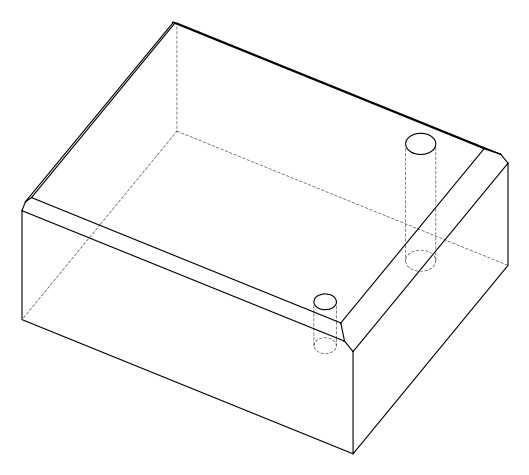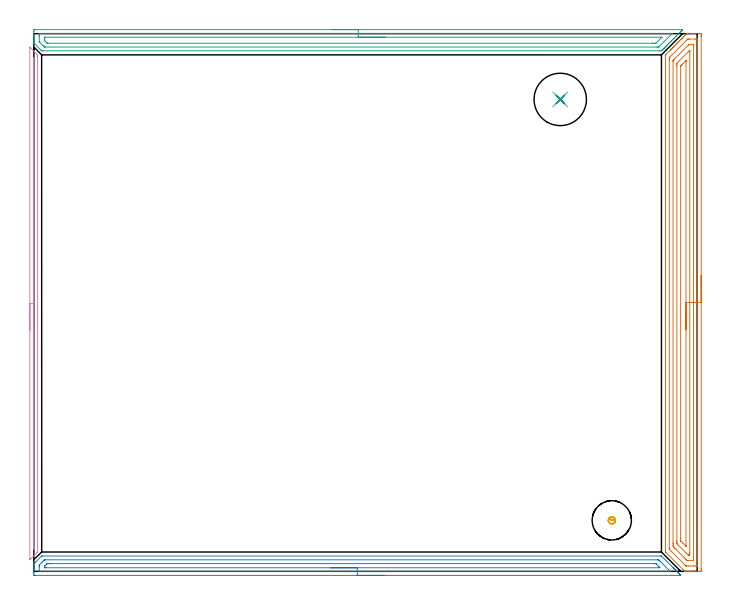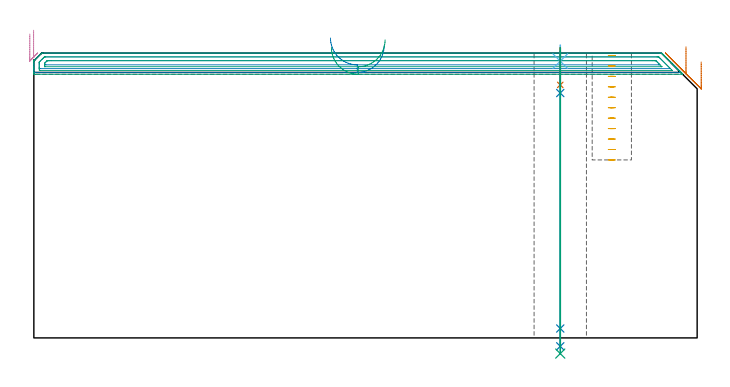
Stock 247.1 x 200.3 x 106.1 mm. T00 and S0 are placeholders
(PLAN: 9 operations, 5 tool changes, 24.7 min)
(1 AREA_MILL | FG_CHAMFER_SURFACE | UGT0205_001 | 8.11 min | 17718 mm3)
(2 AREA_MILL_1 | FG_CHAMFER_SURFACE_1 | UGT0205_001 | 5.88 min | 6127 mm3)
(3 AREA_MILL_2 | FG_CHAMFER_SURFACE_2 | UGT0205_001 | 5.92 min | 7383 mm3)
(4 AREA_MILL_3 | FG_CHAMFER_SURFACE_3 | UGT0205_001 | 3.14 min | 781 mm3)
(5 MILL_BLIND_HOLE_FROM_SOLID_MATERIAL | STEP1POCKET | UGT0201_130 | Spiral | 0.55 min | 6668 mm3)
(6 SPOT_DRILL | STEP1HOLE | NXT0321_9005460120000 | 0.05 min | 181 mm3)
(7 DRILL_BLIND_HOLE_INTO_CENTER | STEP1HOLE | UGT0301_198 | 0.06 min | 403 mm3)
(8 GUN_DRILL_THROUGH_HOLE | STEP1HOLE | UGT0307_003 | 0.53 min | 3666 mm3)
(9 SPADE_DRILL_TO_ENLARGE_THROUGH_HOLE | STEP1HOLE | UGT0306_010 | 0.46 min | 27414 mm3)
(TOOL UGT0205_001 | Chamfer Mill 20 x 3 x 45 deg. | D20 FL50 Z2)
(TOOL UGT0201_130 | Carbide End Mill 12.0 | D12 FL15 Z4)
(TOOL NXT0321_9005460120000 | NC Spot Drill, 142deg, 12mm, Carbide, Uncoated | D12 PA142 FL30 Z2)
(TOOL UGT0301_198 | Twist Drill 7.9 mm | D7.9 PA118 FL73 Z2)
(TOOL UGT0307_003 | Gun Drill 7 mm | D7 PA130 FL24 Z1)
(TOOL UGT0306_010 | Spade Drill 19.5mm | D19.5 PA132 FL10 Z2)
(OP 1 AREA_MILL)
G17 G21 G94 G90
T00 M6
G54
G17 G0 G90 X248.6 Y110.15 S1061 M3
G43 Z116.1 H0
Z102.8
G94 G1 Y110.112 Z101.928 F250.
Y109.998 Z101.063
Y109.809 Z100.212
Y109.547 Z99.38
Y109.213 Z98.574
Y108.81 Z97.8
Y108.342 Z97.064
Y107.81 Z96.372
Y107.221 Z95.729
Y106.578 Z95.14
Y105.886 Z94.608
Y105.15 Z94.14
Y104.376 Z93.737
Y103.57 Z93.403
Y102.738 Z93.141
Y101.886 Z92.952
Y101.022 Z92.838
Y100.15 Z92.8
Y1.027
X248.599 Y0.609 Z92.801
X248.594 Y0.14 Z92.803
X248.591 Y0.009 Z92.805
X248.13 Y0. Z93.267
X245.481 Z95.913
X244.921 Z96.476
X244.598 Z96.798
X244.038 Z97.358
X243.716 Z97.679
X242.875 Z98.524
X242.505 Z98.892
X242.485 Y0.014 Z98.913
X242.121 Y0.379 Z99.279
X241.95 Y0.548 Z99.447
X235.434 Y7.066 Z105.965
X235.307 Y7.196 Z106.086
X235.304 Y7.204 Z106.089
X235.3 Y7.305 Z106.1
Y192.102
X235.305 Y192.396 Z106.091
X235.321 Y192.422 Z106.076
X237.095 Y194.197 Z104.301
X237.233 Y194.334 Z104.165
X237.396 Y194.497 Z104.002
X237.536 Y194.638 Z103.86
X237.679 Y194.78 Z103.718
X237.832 Y194.933 Z103.565
X237.977 Y195.08 Z103.418
X238.126 Y195.227 Z103.272
X238.269 Y195.37 Z103.129
X238.419 Y195.521 Z102.976
X238.572 Y195.673 Z102.826
X238.705 Y195.807 Z102.692
X238.86 Y195.963 Z102.535
X239.349 Y196.449 Z102.051
X239.614 Y196.715 Z101.785
X239.743 Y196.845 Z101.653
X240.112 Y197.212 Z101.288
X240.262 Y197.362 Z101.138
X240.507 Y197.607 Z100.892
X240.626 Y197.728 Z100.77
X240.966 Y198.066 Z100.434
X241.175 Y198.275 Z100.224
X241.399 Y198.5 Z99.999
X241.509 Y198.61 Z99.887
X241.95 Y199.05 Z99.449
X242.391 Y199.493 Z99.005
X242.833 Y199.933 Z98.566
X243.001 Y200.102 Z98.398
X243.187 Y200.286 Z98.211
X243.206 Y200.298 Z98.191
X243.274 Y200.3 Z98.125
X243.295 Z98.104
X244.921 Z96.475
X245.481 Z95.915
X245.804 Z95.593
X246.364 Z95.03
X247.85 Z93.546
X248.13 Y200.297 Z93.266
X248.591 Y200.291 Z92.805
X248.594 Y200.16 Z92.803
X248.599 Y199.69 Z92.801
X248.6 Y199.215 Z92.8
Y100.15
X247.186 Z94.214
X247.185 Y2.187 Z94.215
X247.184 Y2.083 Z94.216
X247.182 Y2.032 Z94.218
X247.18 Y2.015 Z94.22
X247.145 Y2.01 Z94.255
X246.753 Y2.002 Z94.647
X246.364 Y2.001 Z95.036
X245.872 Y2. Z95.528
X244.106 Z97.294
X243.223 Z98.177
X243.028 Y2.003 Z98.372
X242.98 Y2.006 Z98.42
X242.957 Y2.01 Z98.443
X242.928 Y2.034 Z98.472
X242.833 Y2.121 Z98.567
X242.555 Y2.395 Z98.845
X237.199 Y7.751 Z104.201
X236.855 Y8.102 Z104.545
X236.757 Y8.205 Z104.643
X236.721 Y8.25 Z104.679
X236.719 Y8.272 Z104.681
X236.716 Y8.375 Z104.684
X236.714 Y8.582 Z104.686
Y8.644
X236.715 Y190.701 Z104.685
Y190.763
X236.721 Y191.178 Z104.679
X236.733 Y191.372 Z104.667
X236.832 Y191.475 Z104.568
X237.007 Y191.656 Z104.393
X243.255 Y197.905 Z98.145
X243.488 Y198.136 Z97.912
X243.565 Y198.209 Z97.835
X243.627 Y198.266 Z97.773
X243.668 Y198.29 Z97.732
X243.716 Y198.292 Z97.684
X244.209 Y198.299 Z97.191
X246.364 Z95.036
X246.859 Y198.297 Z94.541
X247.077 Y198.29 Z94.323
X247.179 Y198.283 Z94.221
X247.185 Y197.968 Z94.215
Y197.905
X247.186 Y100.15 Z94.214
X245.772 Z95.628
X245.771 Y4.78 Z95.629
X245.767 Y4.18 Z95.633
X245.765 Y4.035 Z95.635
X245.761 Y4.01 Z95.639
X245.719 Y4.006 Z95.681
X245.658 Y4.001 Z95.742
X243.894 Y4. Z97.506
X243.716 Y4.002 Z97.684
X243.537 Y4.006 Z97.863
X243.42 Y4.01 Z97.98
X243.347 Y4.064 Z98.053
X243.223 Y4.18 Z98.177
X242.833 Y4.567 Z98.567
X242.326 Y5.073 Z99.074
X239.302 Y8.098 Z102.098
X238.756 Y8.644 Z102.644
X238.419 Y8.986 Z102.981
X238.149 Y9.262 Z103.251
X238.136 Y9.537 Z103.264
X238.132 Y9.827 Z103.268
X238.129 Y10.43 Z103.271
Y10.723
Y189.87
X238.131 Y190.161 Z103.269
X238.135 Y190.261 Z103.265
X238.139 Y190.328 Z103.261
X238.49 Y190.691 Z102.91
X243.817 Y196.017 Z97.583
X243.921 Y196.12 Z97.479
X244.059 Y196.248 Z97.341
X244.124 Y196.29 Z97.276
X244.242 Y196.294 Z97.158
X244.421 Y196.299 Z96.979
X244.598 Y196.3 Z96.802
X245.303 Y196.299 Z96.097
X245.481 Y196.297 Z95.919
X245.659 Y196.291 Z95.741
X245.765 Y196.286 Z95.635
X245.768 Y196.217 Z95.632
X245.77 Y196.12 Z95.63
X245.771 Y195.826 Z95.629
X245.772 Y100.15 Z95.628
X244.357 Z97.043
Y7.103
X244.356 Y6.859 Z97.044
X244.351 Y6.217 Z97.049
X244.346 Y6.01 Z97.054
X244.14 Y6.006 Z97.26
X243.928 Y6.004 Z97.472
X243.875 Y6.007 Z97.525
X243.851 Y6.01 Z97.549
X243.821 Y6.037 Z97.579
X243.716 Y6.137 Z97.684
X242.99 Y6.859 Z98.41
X239.804 Y10.046 Z101.596
X239.614 Y10.24 Z101.786
X239.568 Y10.291 Z101.832
X239.55 Y10.314 Z101.85
X239.548 Y10.338 Z101.852
X239.545 Y10.43 Z101.855
X239.543 Y11.078 Z101.857
Y11.322
Y188.085
X239.545 Y188.731 Z101.855
X239.548 Y188.978 Z101.852
X239.555 Y189.294 Z101.845
X240.152 Y189.903 Z101.248
X244.147 Y193.898 Z97.253
X244.221 Y193.97 Z97.179
X244.319 Y194.061 Z97.081
X244.351 Y194.089 Z97.049
X244.353 Y194.033 Z97.047
X244.355 Y193.957 Z97.045
X244.357 Y193.685 Z97.043
Y193.441
Y100.15
X242.943 Z98.457
Y9.537
X242.942 Y9.427 Z98.458
X242.94 Y9.389 Z98.46
X242.938 Y9.375 Z98.462
X242.906 Y9.402 Z98.494
X242.833 Y9.468 Z98.567
X242.762 Y9.537 Z98.638
X241.868 Y10.43 Z99.532
X241.067 Y11.235 Z100.333
X240.985 Y11.322 Z100.415
X240.964 Y11.355 Z100.436
X240.961 Y11.379 Z100.439
X240.959 Y11.432 Z100.441
X240.957 Y12.215 Z100.443
Y12.327
Y188.085
X240.959 Y188.195 Z100.441
X240.962 Y188.232 Z100.438
X240.965 Y188.255 Z100.435
X240.977 Y188.27 Z100.423
X241.067 Y188.366 Z100.333
X241.37 Y188.671 Z100.03
X241.676 Y188.978 Z99.724
X242.877 Y190.177 Z98.523
X242.912 Y190.21 Z98.488
X242.935 Y190.227 Z98.465
X242.936 Y190.226 Z98.464
X242.938 Y190.205 Z98.462
X242.942 Y189.982 Z98.458
X242.943 Y189.87 Z98.457
Y100.15
Y99.278 Z98.495
Y98.413 Z98.609
Y97.562 Z98.798
Y96.73 Z99.06
Y95.924 Z99.394
Y95.15 Z99.797
Y94.414 Z100.265
Y93.722 Z100.796
Y93.079 Z101.386
Y92.49 Z102.029
Y91.958 Z102.721
Y91.49 Z103.457
Y91.087 Z104.231
Y90.753 Z105.037
Y90.491 Z105.869
Y90.302 Z106.72
Y90.188 Z107.585
Y90.15 Z108.457
G0 Z116.1
M5
M2
(OP 2 AREA_MILL_1)
G17 G21 G94 G90
T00 M6
G54
G17 G0 G90 X130.5 Y-1.5 S1061 M3
G43 Z116.1 H0
Z108.9
G94 G1 X130.462 Z108.028 F250.
X130.348 Z107.164
X130.159 Z106.312
X129.897 Z105.48
X129.563 Z104.674
X129.16 Z103.9
X128.692 Z103.164
X128.16 Z102.472
X127.571 Z101.829
X126.928 Z101.24
X126.236 Z100.708
X125.5 Z100.24
X124.726 Z99.837
X123.92 Z99.503
X123.088 Z99.241
X122.236 Z99.052
X121.372 Z98.938
X120.5 Z98.9
X0.592 Y-1.499 Z98.901
X0.093 Y-1.494 Z98.902
X0.008 Y-1.49 Z98.905
X0. Y-0.998 Z99.397
Y-0.403 Z99.994
Y-0.113 Z100.284
Y0.482 Z100.878
Y0.772 Z101.168
Y1.354 Z101.753
Y1.657 Z102.057
Y2.766 Z103.166
X0.01 Y2.807 Z103.205
X0.184 Y2.985 Z103.381
X0.295 Y3.096 Z103.494
X0.52 Y3.32 Z103.72
X2.84 Y5.64 Z106.04
X2.844 Y5.643 Z106.043
X2.905 Y5.698 Z106.086
X3.267 Y5.7 Z106.1
X233.276
X233.795 Z106.082
X233.852 Y5.648 Z106.047
X238.139 Y1.362 Z101.758
X238.244 Y1.256 Z101.656
X238.328 Y1.173 Z101.572
X238.434 Y1.067 Z101.463
X238.537 Y0.964 Z101.363
X238.625 Y0.876 Z101.275
X238.73 Y0.772 Z101.168
X238.83 Y0.671 Z101.07
X238.922 Y0.578 Z100.978
X239.025 Y0.477 Z100.873
X239.123 Y0.378 Z100.777
X239.219 Y0.281 Z100.681
X239.32 Y0.182 Z100.578
X239.415 Y0.085 Z100.484
X239.516 Y-0.016 Z100.383
X239.615 Y-0.113 Z100.283
X239.708 Y-0.208 Z100.191
X239.813 Y-0.313 Z100.086
X239.91 Y-0.408 Z99.988
X240.001 Y-0.501 Z99.898
X240.111 Y-0.61 Z99.789
X240.205 Y-0.703 Z99.693
X240.294 Y-0.794 Z99.605
X240.408 Y-0.907 Z99.492
X240.5 Y-0.998 Z99.398
X240.705 Y-1.205 Z99.195
X240.761 Y-1.261 Z99.139
X240.934 Y-1.44 Z98.959
X240.985 Y-1.496 Z98.903
X240.745 Y-1.5 Z98.9
X240.725
X120.5
Y-0.086 Z100.314
X2.348
X2.155 Y-0.084 Z100.316
X2.059 Y-0.081 Z100.319
X2.019 Y-0.079 Z100.321
X2.01 Y-0.054 Z100.346
X2.006 Y0.037 Z100.437
X2.001 Y0.259 Z100.659
X2. Y1.657 Z102.057
X2.001 Y2.028 Z102.428
X2.007 Y2.286 Z102.686
X2.01 Y2.348 Z102.748
X2.057 Y2.399 Z102.799
X2.194 Y2.542 Z102.942
X3.077 Y3.428 Z103.828
X3.267 Y3.617 Z104.017
X3.618 Y3.964 Z104.364
X3.803 Y4.143 Z104.543
X3.947 Y4.279 Z104.679
X4.158 Y4.285 Z104.685
X4.186
X232.411 Y4.286 Z104.686
X232.627 Y4.283 Z104.683
X232.734 Y4.281 Z104.681
X232.757 Y4.279 Z104.679
X232.816 Y4.226 Z104.626
X232.92 Y4.126 Z104.526
X233.276 Y3.774 Z104.174
X236.842 Y0.208 Z100.608
X237.02 Y0.023 Z100.423
X237.075 Y-0.036 Z100.364
X237.108 Y-0.079 Z100.321
X236.814 Y-0.086 Z100.314
X120.5
Y1.328 Z101.728
X4.489 Y1.329 Z101.729
X4.158 Y1.33 Z101.73
X4.049 Y1.333 Z101.733
X4.017 Y1.335 Z101.735
X4.01 Y1.396 Z101.796
X4.004 Y1.5 Z101.9
X4.001 Y1.657 Z102.057
Y1.813 Z102.213
X4.006 Y1.867 Z102.267
X4.013 Y1.902 Z102.302
X4.029 Y1.922 Z102.322
X4.158 Y2.058 Z102.458
X4.401 Y2.302 Z102.702
X4.642 Y2.542 Z102.942
X4.846 Y2.745 Z103.145
X4.917 Y2.812 Z103.212
X4.973 Y2.862 Z103.262
X5.05 Y2.864 Z103.264
X5.611 Y2.87 Z103.27
X5.941 Y2.871 Z103.271
X6.501
X231.161
X231.493 Y2.87 Z103.27
X231.603 Y2.868 Z103.268
X231.689 Y2.864 Z103.264
X231.735 Y2.854 Z103.254
X231.771 Y2.821 Z103.221
X232.057 Y2.542 Z102.942
X232.384 Y2.217 Z102.617
X232.94 Y1.657 Z102.057
X233.122 Y1.47 Z101.87
X233.249 Y1.335 Z101.735
X233.047 Y1.332 Z101.732
X232.715 Y1.329 Z101.729
X120.5 Y1.328 Z101.728
X119.628 Z101.766
X118.764 Z101.88
X117.912 Z102.069
X117.08 Z102.331
X116.274 Z102.665
X115.5 Z103.068
X114.764 Z103.537
X114.072 Z104.068
X113.429 Z104.657
X112.84 Z105.301
X112.308 Z105.993
X111.84 Z106.728
X111.437 Z107.502
X111.103 Z108.308
X110.841 Z109.14
X110.652 Z109.992
X110.538 Z110.857
X110.5 Z111.728
G0 Z116.1
M5
M2
(OP 3 AREA_MILL_2)
G17 G21 G94 G90
T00 M6
G54
G17 G0 G90 X110.85 Y201.8 S1061 M3
G43 Z116.1 H0
Z108.2
G94 G1 X110.888 Z107.328 F250.
X111.002 Z106.463
X111.191 Z105.612
X111.453 Z104.78
X111.787 Z103.974
X112.19 Z103.2
X112.658 Z102.464
X113.19 Z101.772
X113.779 Z101.129
X114.422 Z100.54
X115.114 Z100.008
X115.85 Z99.54
X116.624 Z99.137
X117.43 Z98.803
X118.262 Z98.541
X119.114 Z98.352
X119.978 Z98.238
X120.85 Z98.2
X241.671
X241.683 Y201.795 Z98.204
X241.671 Y201.774 Z98.225
X241.604 Y201.703 Z98.296
X241.588 Y201.687 Z98.312
X241.373 Y201.471 Z98.526
X241.271 Y201.37 Z98.628
X241.075 Y201.175 Z98.825
X240.98 Y201.08 Z98.92
X240.831 Y200.93 Z99.067
X240.777 Y200.876 Z99.122
X240.139 Y200.239 Z99.761
X239.952 Y200.05 Z99.947
X239.298 Y199.398 Z100.602
X239.072 Y199.17 Z100.826
X238.458 Y198.558 Z101.442
X238.393 Y198.493 Z101.506
X238.192 Y198.29 Z101.706
X237.617 Y197.717 Z102.283
X237.499 Y197.599 Z102.4
X237.312 Y197.41 Z102.586
X236.776 Y196.876 Z103.123
X236.432 Y196.53 Z103.466
X235.936 Y196.036 Z103.964
X235.712 Y195.811 Z104.187
X235.553 Y195.65 Z104.345
X235.396 Y195.495 Z104.503
X235.265 Y195.364 Z104.634
X235.113 Y195.21 Z104.785
X234.963 Y195.062 Z104.936
X234.818 Y194.917 Z105.081
X234.672 Y194.77 Z105.225
X234.53 Y194.628 Z105.369
X234.371 Y194.47 Z105.528
X234.232 Y194.33 Z105.666
X234.099 Y194.198 Z105.8
X233.924 Y194.024 Z105.974
X233.804 Y193.905 Z106.091
X233.03 Y193.9 Z106.1
X3.307
X2.905 Y193.898 Z106.082
X2.759 Y194.038 Z105.956
X2.413 Y194.387 Z105.613
X0.327 Y196.472 Z103.526
X0.268 Y196.53 Z103.467
X0.108 Y196.692 Z103.308
X0.029 Y196.774 Z103.226
X0.002 Y196.809 Z103.189
X0. Y197.057 Z102.942
Y197.85 Z102.144
Y199.081 Z100.916
Y199.61 Z100.384
Y201.105 Z98.891
X0.004 Y201.37 Z98.626
X0.01 Y201.791 Z98.205
X0.193 Y201.795 Z98.203
X0.625 Y201.8 Z98.2
X120.85
Y200.386 Z99.614
X237.499 Y200.385 Z99.615
X237.607 Y200.384 Z99.616
X237.763 Y200.379 Z99.621
X237.816 Y200.376 Z99.624
X237.806 Y200.364 Z99.636
X237.72 Y200.273 Z99.727
X237.599 Y200.149 Z99.851
X237.499 Y200.049 Z99.951
X233.03 Y195.58 Z104.42
X232.842 Y195.395 Z104.605
X232.792 Y195.349 Z104.651
X232.766 Y195.327 Z104.673
X232.726 Y195.321 Z104.679
X232.53 Y195.318 Z104.682
X232.136 Y195.315 Z104.685
X4.201
X4.094 Y195.316 Z104.684
X3.997 Y195.319 Z104.681
X3.953 Y195.321 Z104.679
X3.787 Y195.475 Z104.525
X3.461 Y195.791 Z104.209
X3.307 Y195.943 Z104.057
X2.28 Y196.97 Z103.03
X2.152 Y197.1 Z102.9
X2.07 Y197.186 Z102.814
X2.01 Y197.252 Z102.748
X2.007 Y197.275 Z102.725
X2.002 Y197.375 Z102.625
X2. Y199.136 Z100.864
X2.003 Y199.61 Z100.39
X2.009 Y200.008 Z99.992
X2.029 Y200.379 Z99.621
X2.413 Y200.384 Z99.616
X2.519 Y200.385 Z99.615
X120.85 Y200.386 Z99.614
Y198.972 Z101.028
X233.679 Y198.971 Z101.029
X233.77 Y198.97 Z101.03
X233.924 Y198.966 Z101.034
X233.954 Y198.964 Z101.036
X233.939 Y198.944 Z101.056
X233.924 Y198.924 Z101.076
X232.053 Y197.052 Z102.948
X231.968 Y196.97 Z103.03
X231.725 Y196.737 Z103.263
X231.484 Y196.732 Z103.268
X231.242 Y196.73 Z103.27
X230.594 Y196.729 Z103.271
X230.348
X5.34
X5.095 Y196.73 Z103.27
X5.013 Y196.733 Z103.267
X4.987 Y196.735 Z103.265
X4.963 Y196.748 Z103.252
X4.916 Y196.792 Z103.208
X4.732 Y196.97 Z103.03
X4.201 Y197.503 Z102.497
X4.033 Y197.678 Z102.322
X4.01 Y197.85 Z102.15
X4.004 Y198.044 Z101.956
X4.001 Y198.73 Z101.27
X4.002 Y198.926 Z101.074
X4.006 Y198.955 Z101.045
X4.011 Y198.965 Z101.035
X4.018 Y198.967 Z101.033
X4.078 Y198.97 Z101.03
X4.201 Y198.971 Z101.029
X120.85 Y198.972 Z101.028
X121.722 Z101.066
X122.586 Z101.18
X123.438 Z101.369
X124.27 Z101.632
X125.076 Z101.965
X125.85 Z102.368
X126.586 Z102.837
X127.278 Z103.368
X127.921 Z103.957
X128.51 Z104.601
X129.042 Z105.293
X129.51 Z106.028
X129.913 Z106.802
X130.247 Z107.608
X130.509 Z108.44
X130.698 Z109.292
X130.812 Z110.157
X130.85 Z111.028
G0 Z116.1
M5
M2
(OP 4 AREA_MILL_3)
G17 G21 G94 G90
T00 M6
G54
G17 G0 G90 X-1.5 Y89.8 S1061 M3
G43 Z116.1 H0
Z113.2
G94 G1 Y89.838 Z112.328 F250.
Y89.952 Z111.464
Y90.141 Z110.612
Y90.403 Z109.78
Y90.737 Z108.974
Y91.14 Z108.2
Y91.609 Z107.464
Y92.14 Z106.772
Y92.729 Z106.129
Y93.372 Z105.54
Y94.064 Z105.008
Y94.8 Z104.54
Y95.574 Z104.137
Y96.38 Z103.803
Y97.212 Z103.541
Y98.064 Z103.352
Y98.928 Z103.238
Y99.8 Z103.2
X-1.499 Y195.086 Z103.201
X-1.491 Y195.282 Z103.205
X-1.384 Y195.182 Z103.313
X-1.209 Y195.009 Z103.49
X0.871 Y192.93 Z105.57
X1.163 Y192.637 Z105.863
X1.4 Y192.394 Z106.085
Y192.039 Z106.1
Y7.561
Y7.205 Z106.085
X1.163 Y6.963 Z105.863
X-1.209 Y4.591 Z103.491
X-1.384 Y4.418 Z103.313
X-1.491 Y4.318 Z103.206
X-1.499 Y4.514 Z103.201
X-1.5 Y4.552 Z103.2
Y99.8
X-0.086 Z104.614
Y190.292
X-0.082 Y191.147 Z104.618
X-0.08 Y191.177 Z104.62
X-0.05 Y191.356 Z104.65
X-0.02 Y191.147 Z104.68
X-0.018 Y191.115 Z104.682
X-0.014 Y190.256 Z104.686
Y9.308
X-0.018 Y8.453 Z104.682
X-0.02 Y8.423 Z104.68
X-0.05 Y8.244 Z104.65
X-0.08 Y8.453 Z104.62
X-0.083 Y8.485 Z104.617
X-0.086 Y9.344 Z104.614
Y99.8
Y100.672 Z104.652
Y101.537 Z104.766
Y102.388 Z104.955
Y103.22 Z105.217
Y104.026 Z105.551
Y104.8 Z105.954
Y105.536 Z106.423
Y106.228 Z106.954
Y106.871 Z107.543
Y107.46 Z108.186
Y107.992 Z108.879
Y108.46 Z109.614
Y108.863 Z110.388
Y109.197 Z111.194
Y109.459 Z112.026
Y109.648 Z112.878
Y109.762 Z113.743
Y109.8 Z114.614
G0 Z116.1
M5
M2
(OP 5 MILL_BLIND_HOLE_FROM_SOLID_MATERIAL)
G17 G21 G94 G90
T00 M6
G54
G17 G0 G90 X215.3 Y19. S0 M3
G43 Z116.1 H0
Z105.209
G94 G3 X215.95 Y19.65 R0.65 F250.
X215.3 Y20.3 R0.65
X214. Y19. R1.3
X215.3 Y20.3 R-1.3
X214.65 Y19.65 R0.65
X215.3 Y19. R0.65
G0 Z101.318
G3 X215.95 Y19.65 R0.65
X215.3 Y20.3 R0.65
X214. Y19. R1.3
X215.3 Y20.3 R-1.3
X214.65 Y19.65 R0.65
X215.3 Y19. R0.65
G0 Z97.427
G3 X215.95 Y19.65 R0.65
X215.3 Y20.3 R0.65
X214. Y19. R1.3
X215.3 Y20.3 R-1.3
X214.65 Y19.65 R0.65
X215.3 Y19. R0.65
G0 Z93.536
G3 X215.95 Y19.65 R0.65
X215.3 Y20.3 R0.65
X214. Y19. R1.3
X215.3 Y20.3 R-1.3
X214.65 Y19.65 R0.65
X215.3 Y19. R0.65
G0 Z89.645
G3 X215.95 Y19.65 R0.65
X215.3 Y20.3 R0.65
X214. Y19. R1.3
X215.3 Y20.3 R-1.3
X214.65 Y19.65 R0.65
X215.3 Y19. R0.65
G0 Z85.755
G3 X215.95 Y19.65 R0.65
X215.3 Y20.3 R0.65
X214. Y19. R1.3
X215.3 Y20.3 R-1.3
X214.65 Y19.65 R0.65
X215.3 Y19. R0.65
G0 Z81.864
G3 X215.95 Y19.65 R0.65
X215.3 Y20.3 R0.65
X214. Y19. R1.3
X215.3 Y20.3 R-1.3
X214.65 Y19.65 R0.65
X215.3 Y19. R0.65
G0 Z77.973
G3 X215.95 Y19.65 R0.65
X215.3 Y20.3 R0.65
X214. Y19. R1.3
X215.3 Y20.3 R-1.3
X214.65 Y19.65 R0.65
X215.3 Y19. R0.65
G0 Z74.082
G3 X215.95 Y19.65 R0.65
X215.3 Y20.3 R0.65
X214. Y19. R1.3
X215.3 Y20.3 R-1.3
X214.65 Y19.65 R0.65
X215.3 Y19. R0.65
G0 Z70.191
G3 X215.95 Y19.65 R0.65
X215.3 Y20.3 R0.65
X214. Y19. R1.3
X215.3 Y20.3 R-1.3
X214.65 Y19.65 R0.65
X215.3 Y19. R0.65
G0 Z66.3
G3 X215.95 Y19.65 R0.65
X215.3 Y20.3 R0.65
X214. Y19. R1.3
X215.3 Y20.3 R-1.3
X214.65 Y19.65 R0.65
X215.3 Y19. R0.65
G0 Z116.1
M5
M2
(OP 6 SPOT_DRILL)
G17 G21 G94 G90
T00 M6
G54
G17 G0 G90 X196.1 Y175.8 S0 M3
G43 Z116.1 H0
G94 G81 G98 Z103.1 F250. R109.1
G80
M5
M2
(OP 7 DRILL_BLIND_HOLE_INTO_CENTER)
G17 G21 G94 G90
T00 M6
G54
G17 G0 G90 X196.1 Y175.8 S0 M3
G43 Z116.1 H0
G94 G81 G98 Z94.25 F250. R108.1
G80
M5
M2
(OP 8 GUN_DRILL_THROUGH_HOLE)
G17 G21 G94 G90
T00 M6
G54
G17 G0 G90 X196.1 Y175.8 M8
G43 Z116.1 H0
Z106.591
S716 M3
G94 G1 Z91.221 F125. M26
G4 X.084
Z3.5 F250.
G4 X.084
Z-3.132 F125.
G4 X.084
M5
M9
G0 Z106.591
Z116.1
M2
(OP 9 SPADE_DRILL_TO_ENLARGE_THROUGH_HOLE)
G17 G21 G94 G90
T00 M6
G54
G17 G0 G90 X196.1 Y175.8 S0 M3
G43 Z116.1 H0
G94 G73 G98 Z-5.841 F250. Q18.657 R108.1
G80
M5
M2
